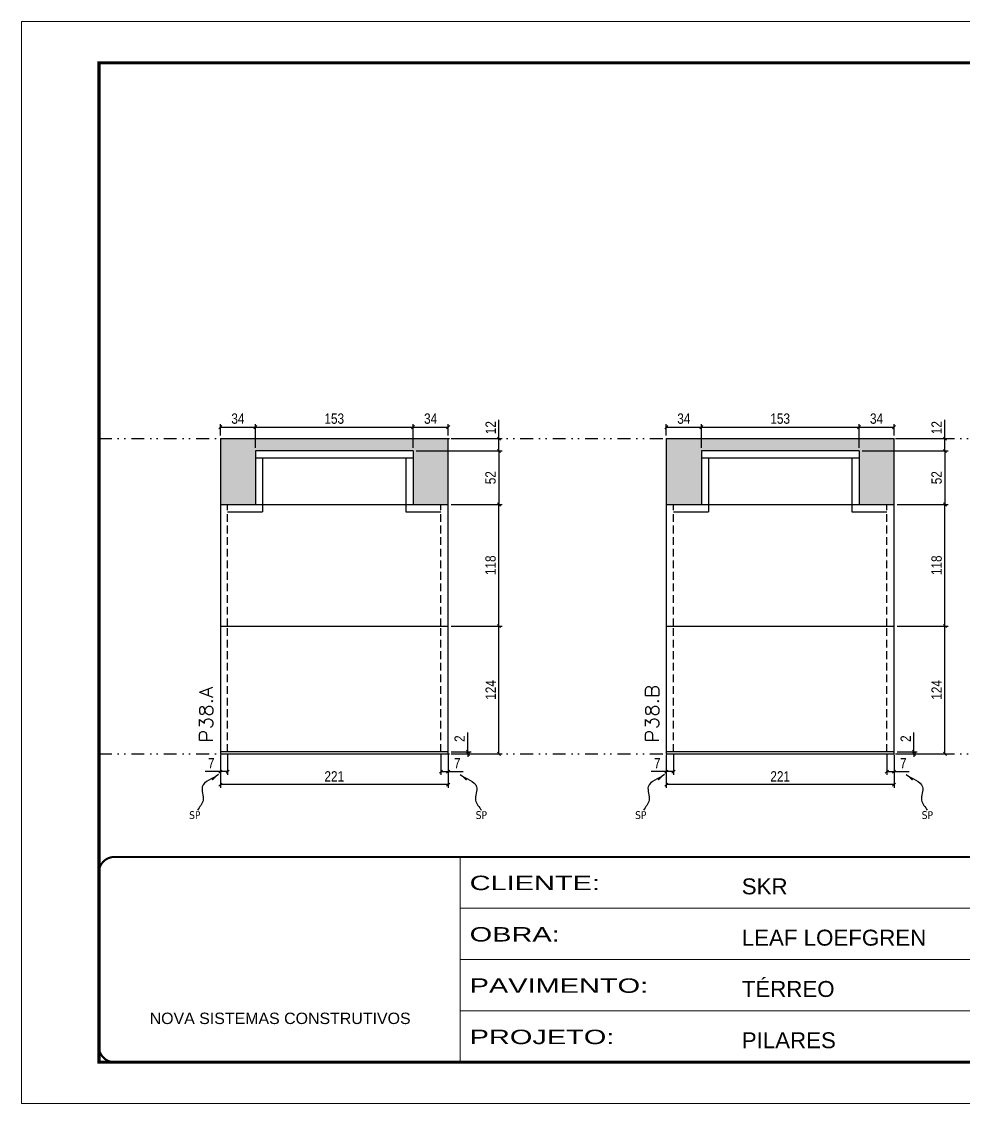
# Model space of a CAD drawing. Extents: x 14400 to 27878, y -21631 to 6985.
# Drawn here: x 19168 to 20082, y -6700 to -5650 of the extents above; entities that cross this region are included whole.
import ezdxf

# ---------------------------------------------------------------- set-up
doc = ezdxf.new("R2010")
doc.units = 0
for name, pattern in [('CONTINUO', [0]), ('DASHED', [0.75, 0.5, -0.25]), ('DIVIDE2', [0.625, 0.25, -0.125, 0, -0.125, 0, -0.125]), ('HIDDEN', [0.375, 0.25, -0.125])]:
    doc.linetypes.add(name, pattern=pattern)
for name, color, linetype in [('COTA', 241, 'Continuous'), ('Nível', 160, 'Continuous'), ('Painéis', 200, 'Continuous'), ('SARR_2.2x7', 40, 'Continuous'), ('Sarrafo de Pressão', 42, 'HIDDEN'), ('texto', 7, 'Continuous')]:
    doc.layers.add(name, color=color, linetype=linetype)
for name, color, linetype, lineweight in [('Folhas', 255, 'Continuous', 9), ('SARRAFO DE PRESSAO', 251, 'DASHED', 9), ('Texto Seção', 7, 'Continuous', 15)]:
    doc.layers.add(name, color=color, linetype=linetype, lineweight=lineweight)
doc.styles.add('ARIAL', font='arial.ttf')
doc.styles.add('COTA TECNICA', font='techl___.ttf', dxfattribs={"height": 10})
doc.styles.add('COTA TECNICA-50', font='techl___.ttf', dxfattribs={"height": 10})
doc.styles.add('REGUA-120', font='ROMANS.shx', dxfattribs={"height": 15})
doc.styles.get("Standard").update_dxf_attribs({"font": 'arial.ttf'})
doc.styles.add('Tecnologia', font='')
doc.styles.get('Tecnologia').set_extended_font_data('Forgotten Futurist')
doc.dimstyles.new('COTA PAINEL-50', dxfattribs={"dimtxt": 10, "dimasz": 3, "dimexe": 3, "dimexo": 3, "dimgap": 3, "dimtad": 1, "dimdec": 1, "dimzin": 12, "dimdsep": 46, "dimtxsty": 'COTA TECNICA-50', "dimblk1": 'OBLIQUE', "dimblk2": 'OBLIQUE', "dimsah": 1, "dimcen": 0.9, "dimclrd": 4, "dimclre": 4, "dimclrt": 240, "dimadec": 1, "dimazin": 3, "dimtfac": 1, "dimtdec": 1, "dimtmove": 0, "dimatfit": 3, "dimfxl": 1, "dimtolj": 1, "dimtzin": 12, "dimarcsym": 0})
doc.dimstyles.new('PAINEL', dxfattribs={"dimtxt": 10, "dimasz": 3, "dimexe": 3, "dimexo": 3, "dimgap": 3, "dimtad": 1, "dimdec": 1, "dimzin": 12, "dimdsep": 46, "dimtxsty": 'COTA TECNICA', "dimblk1": 'OBLIQUE', "dimblk2": 'OBLIQUE', "dimsah": 1, "dimcen": 0.9, "dimclrd": 4, "dimclre": 4, "dimclrt": 240, "dimadec": 1, "dimazin": 3, "dimtfac": 1, "dimtdec": 1, "dimtmove": 0, "dimatfit": 3, "dimfxl": 1, "dimtolj": 1, "dimtzin": 12, "dimarcsym": 0})
doc.dimstyles.get("Standard").update_dxf_attribs({"dimtxt": 0.18, "dimasz": 0.18, "dimexe": 0.18, "dimexo": 0.0625, "dimgap": 0.09, "dimtad": 0, "dimtih": 1, "dimtoh": 1, "dimdec": 4, "dimzin": 0, "dimdsep": 46, "dimtxsty": 'Standard', "dimcen": 0.09, "dimadec": 0, "dimazin": 0, "dimtfac": 1, "dimtdec": 4, "dimtofl": 0, "dimtmove": 0, "dimatfit": 3, "dimfxl": 1, "dimtolj": 1, "dimtzin": 0, "dimarcsym": 0})

# ---------------------------------------------------------------- blocks, each defined once
blk = doc.blocks.new('9999999999')
at = {"color": 30, "linetype": 'CONTINUO'}
for p, q in [((98564.6, 34230.2), (98564.6, 34429.4)), ((98564.6, 34379.6), (99584, 34379.6)), ((98564.6, 34329.8), (99488, 34329.8)), ((98564.6, 34280), (99488, 34280))]:
    blk.add_line(p, q, dxfattribs=at)
at = {"color": 30, "linetype": 'CONTINUO', "const_width": 2}
blk.add_lwpolyline([(99584, 34230.2), (99584, 34414.4, 0.414214), (99569, 34429.4), (98229, 34429.4, 0.414214), (98214, 34414.4), (98214, 34245.2, 0.414214), (98229, 34230.2), (99584, 34230.2)], format="xyb", dxfattribs=at)
at = {"layer": 'Folhas'}
blk.add_lwpolyline([(98139, 34190.2), (99624, 34190.2), (99624, 35240.2), (98139, 35240.2)], close=True, dxfattribs=at)
at = {"layer": 'Folhas', "color": 30, "const_width": 3}
blk.add_lwpolyline([(98214, 34230.2), (99584, 34230.2), (99584, 35200.2), (98214, 35200.2)], close=True, dxfattribs=at)
at = {"color": 7, "linetype": 'Continuous', "ltscale": 5, "style": 'ARIAL'}
for s, height, p in [('SKR', 15.48, (98837.7, 34393.1)), ('LEAF LOEFGREN', 15.483, (98837.7, 34343.3)), ('TÉRREO', 15.48, (98837.7, 34293.5)), ('NOVA SISTEMAS CONSTRUTIVOS', 11.059, (98263.2, 34267.2)), ('PILARES', 15.48, (98837.7, 34243.7))]:
    blk.add_text(s, height=height, dxfattribs=at).set_placement(p)
at = {"layer": 'Folhas', "color": 7, "style": 'Tecnologia', "width": 1.5}
for s, p in [('CLIENTE:', (98573.7, 34397.2)), ('OBRA:', (98573.7, 34347.3)), ('PAVIMENTO:', (98573.7, 34297.5)), ('PROJETO:', (98573.7, 34247.7))]:
    blk.add_text(s, height=14, dxfattribs=at).set_placement(p)
blk = doc.blocks.new('_Oblique')
at = {"color": 0, "linetype": 'ByBlock', "lineweight": -2}
blk.add_line((-0.5, -0.5), (0.5, 0.5), dxfattribs=at)
blk = doc.blocks.new('*D2313')
at = {"layer": 'COTA', "color": 4, "lineweight": -2, "transparency": 16777216}
for p, q in [((19794, -6361.3), (19794, -6393.2)), ((20015, -6361.3), (20015, -6393.2)), ((20015, -6390.2), (19794, -6390.2))]:
    blk.add_line(p, q, dxfattribs=at)
at = {"layer": 'Defpoints', "color": 0, "transparency": 16777216}
for p in [(19794, -6358.3), (20015, -6358.3), (19794, -6390.2)]:
    blk.add_point(p, dxfattribs=at)
at = {"layer": 'COTA', "color": 4, "lineweight": -2, "transparency": 16777216, "xscale": 3, "yscale": 3, "zscale": 3, "rotation": 180}
blk.add_blockref('_Oblique', (19794, -6390.2), dxfattribs=at)
at = {"layer": 'COTA', "color": 4, "lineweight": -2, "transparency": 16777216, "xscale": 3, "yscale": 3, "zscale": 3}
blk.add_blockref('_Oblique', (20015, -6390.2), dxfattribs=at)
at = {"layer": 'COTA', "color": 240, "transparency": 16777216, "insert": (19904.5, -6382.2), "char_height": 10, "attachment_point": 5, "style": 'COTA TECNICA'}
blk.add_mtext('\\A1;221', dxfattribs=at)
blk = doc.blocks.new('*D2314')
at = {"layer": 'COTA', "color": 4, "lineweight": -2, "transparency": 16777216}
for p, q in [((20008, -6361.3), (20008, -6380.6)), ((20015, -6363.3), (20015, -6380.6)), ((20008, -6377.6), (20015, -6377.6)), ((20015, -6377.6), (20029.8, -6377.6))]:
    blk.add_line(p, q, dxfattribs=at)
at = {"layer": 'Defpoints', "color": 0, "transparency": 16777216}
for p in [(20008, -6358.3), (20015, -6360.3), (20015, -6377.6)]:
    blk.add_point(p, dxfattribs=at)
at = {"layer": 'COTA', "color": 4, "lineweight": -2, "transparency": 16777216, "xscale": 3, "yscale": 3, "zscale": 3, "rotation": 180}
blk.add_blockref('_Oblique', (20008, -6377.6), dxfattribs=at)
at = {"layer": 'COTA', "color": 4, "lineweight": -2, "transparency": 16777216, "xscale": 3, "yscale": 3, "zscale": 3}
blk.add_blockref('_Oblique', (20015, -6377.6), dxfattribs=at)
at = {"layer": 'COTA', "color": 240, "transparency": 16777216, "insert": (20023.9, -6369.5), "char_height": 10, "attachment_point": 5, "style": 'COTA TECNICA-50'}
blk.add_mtext('\\A1;7', dxfattribs=at)
blk = doc.blocks.new('*D2315')
at = {"layer": 'COTA', "color": 4, "lineweight": -2, "transparency": 16777216}
for p, q in [((19801, -6361.3), (19801, -6380.6)), ((19794, -6363.3), (19794, -6380.6)), ((19794, -6377.6), (19779.3, -6377.6)), ((19801, -6377.6), (19794, -6377.6))]:
    blk.add_line(p, q, dxfattribs=at)
at = {"layer": 'Defpoints', "color": 0, "transparency": 16777216}
for p in [(19794, -6360.3), (19801, -6358.3), (19794, -6377.6)]:
    blk.add_point(p, dxfattribs=at)
at = {"layer": 'COTA', "color": 4, "lineweight": -2, "transparency": 16777216, "xscale": 3, "yscale": 3, "zscale": 3, "rotation": 180}
blk.add_blockref('_Oblique', (19794, -6377.6), dxfattribs=at)
at = {"layer": 'COTA', "color": 4, "lineweight": -2, "transparency": 16777216, "xscale": 3, "yscale": 3, "zscale": 3}
blk.add_blockref('_Oblique', (19801, -6377.6), dxfattribs=at)
at = {"layer": 'COTA', "color": 240, "transparency": 16777216, "insert": (19785.2, -6369.5), "char_height": 10, "attachment_point": 5, "style": 'COTA TECNICA-50'}
blk.add_mtext('\\A1;7', dxfattribs=at)
blk = doc.blocks.new('*D2316')
at = {"layer": 'COTA', "color": 4, "lineweight": -2, "transparency": 16777216}
for p, q in [((20034.3, -6358.3), (20034.3, -6339.5)), ((20018, -6358.3), (20037.3, -6358.3)), ((20018, -6360.3), (20037.3, -6360.3)), ((20034.3, -6360.3), (20034.3, -6358.3)), ((20034.3, -6360.3), (20034.3, -6363.3))]:
    blk.add_line(p, q, dxfattribs=at)
at = {"layer": 'Defpoints', "color": 0, "transparency": 16777216}
for p in [(20015, -6358.3), (20015, -6360.3), (20034.3, -6360.3)]:
    blk.add_point(p, dxfattribs=at)
at = {"layer": 'COTA', "color": 4, "lineweight": -2, "transparency": 16777216, "xscale": 3, "yscale": 3, "zscale": 3}
for p, rotation in [((20034.3, -6358.3), 270), ((20034.3, -6360.3), 90)]:
    blk.add_blockref('_Oblique', p, dxfattribs=dict(at, rotation=rotation))
at = {"layer": 'COTA', "color": 240, "transparency": 16777216, "insert": (20026.3, -6345.6), "char_height": 10, "attachment_point": 5, "rotation": 90, "style": 'COTA TECNICA-50'}
blk.add_mtext('\\A1;2', dxfattribs=at)
blk = doc.blocks.new('*D2325')
at = {"layer": 'COTA', "color": 4, "linetype": 'ByBlock', "lineweight": -2, "transparency": 16777216}
for p, q in [((20018, -6236.3), (20067.4, -6236.3)), ((20064.4, -6360.3), (20064.4, -6236.3)), ((20018, -6360.3), (20067.4, -6360.3))]:
    blk.add_line(p, q, dxfattribs=at)
at = {"layer": 'Defpoints', "color": 0, "linetype": 'ByBlock', "transparency": 16777216}
for p in [(20015, -6236.3), (20064.4, -6236.3), (20015, -6360.3)]:
    blk.add_point(p, dxfattribs=at)
at = {"layer": 'COTA', "color": 4, "linetype": 'ByBlock', "lineweight": -2, "transparency": 16777216, "xscale": 3, "yscale": 3, "zscale": 3}
for p, rotation in [((20064.4, -6236.3), 90), ((20064.4, -6360.3), 270)]:
    blk.add_blockref('_Oblique', p, dxfattribs=dict(at, rotation=rotation))
at = {"layer": 'COTA', "color": 240, "linetype": 'ByBlock', "transparency": 16777216, "insert": (20056.3, -6298.3), "char_height": 10, "attachment_point": 5, "rotation": 90, "style": 'COTA TECNICA'}
blk.add_mtext('\\A1;124', dxfattribs=at)
blk = doc.blocks.new('*D2326')
at = {"layer": 'COTA', "color": 4, "linetype": 'ByBlock', "lineweight": -2, "transparency": 16777216}
for p, q in [((20018, -6236.3), (20067.4, -6236.3)), ((20064.4, -6360.3), (20064.4, -6236.3)), ((20018, -6360.3), (20067.4, -6360.3))]:
    blk.add_line(p, q, dxfattribs=at)
at = {"layer": 'Defpoints', "color": 0, "linetype": 'ByBlock', "transparency": 16777216}
for p in [(20015, -6236.3), (20064.4, -6236.3), (20015, -6360.3)]:
    blk.add_point(p, dxfattribs=at)
at = {"layer": 'COTA', "color": 4, "linetype": 'ByBlock', "lineweight": -2, "transparency": 16777216, "xscale": 3, "yscale": 3, "zscale": 3}
for p, rotation in [((20064.4, -6236.3), 90), ((20064.4, -6360.3), 270)]:
    blk.add_blockref('_Oblique', p, dxfattribs=dict(at, rotation=rotation))
at = {"layer": 'COTA', "color": 240, "linetype": 'ByBlock', "transparency": 16777216, "insert": (20056.3, -6298.3), "char_height": 10, "attachment_point": 5, "rotation": 90, "style": 'COTA TECNICA'}
blk.add_mtext('\\A1;124', dxfattribs=at)
blk = doc.blocks.new('*D2317')
at = {"layer": 'COTA', "color": 4, "lineweight": -2, "transparency": 16777216}
for p, q in [((19984, -6066.3), (20067.4, -6066.3)), ((20064.4, -6066.3), (20064.4, -6118.3)), ((20018, -6118.3), (20067.4, -6118.3))]:
    blk.add_line(p, q, dxfattribs=at)
at = {"layer": 'Defpoints', "color": 0, "transparency": 16777216}
for p in [(19981, -6066.3), (20015, -6118.3), (20064.4, -6118.3)]:
    blk.add_point(p, dxfattribs=at)
at = {"layer": 'COTA', "color": 4, "lineweight": -2, "transparency": 16777216, "xscale": 3, "yscale": 3, "zscale": 3}
for p, rotation in [((20064.4, -6066.3), 90), ((20064.4, -6118.3), 270)]:
    blk.add_blockref('_Oblique', p, dxfattribs=dict(at, rotation=rotation))
at = {"layer": 'COTA', "color": 240, "transparency": 16777216, "insert": (20056.3, -6092.3), "char_height": 10, "attachment_point": 5, "rotation": 90, "style": 'COTA TECNICA'}
blk.add_mtext('\\A1;52', dxfattribs=at)
blk = doc.blocks.new('*D2327')
at = {"layer": 'COTA', "color": 4, "lineweight": -2, "transparency": 16777216}
for p, q in [((20018, -6118.3), (20067.4, -6118.3)), ((20064.4, -6236.3), (20064.4, -6118.3)), ((20018, -6236.3), (20067.4, -6236.3))]:
    blk.add_line(p, q, dxfattribs=at)
at = {"layer": 'Defpoints', "color": 0, "transparency": 16777216}
for p in [(20015, -6118.3), (20064.4, -6118.3), (20015, -6236.3)]:
    blk.add_point(p, dxfattribs=at)
at = {"layer": 'COTA', "color": 4, "lineweight": -2, "transparency": 16777216, "xscale": 3, "yscale": 3, "zscale": 3}
for p, rotation in [((20064.4, -6118.3), 90), ((20064.4, -6236.3), 270)]:
    blk.add_blockref('_Oblique', p, dxfattribs=dict(at, rotation=rotation))
at = {"layer": 'COTA', "color": 240, "transparency": 16777216, "insert": (20056.3, -6177.3), "char_height": 10, "attachment_point": 5, "rotation": 90, "style": 'COTA TECNICA'}
blk.add_mtext('\\A1;118', dxfattribs=at)
blk = doc.blocks.new('*D2328')
at = {"layer": 'COTA', "color": 4, "lineweight": -2, "transparency": 16777216}
for p, q in [((20064.4, -6054.3), (20064.4, -6036)), ((20018, -6054.3), (20067.4, -6054.3)), ((20064.4, -6066.3), (20064.4, -6054.3)), ((19984, -6066.3), (20067.4, -6066.3))]:
    blk.add_line(p, q, dxfattribs=at)
at = {"layer": 'Defpoints', "color": 0, "transparency": 16777216}
for p in [(20015, -6054.3), (20064.4, -6054.3), (19981, -6066.3)]:
    blk.add_point(p, dxfattribs=at)
at = {"layer": 'COTA', "color": 4, "lineweight": -2, "transparency": 16777216, "xscale": 3, "yscale": 3, "zscale": 3}
for p, rotation in [((20064.4, -6054.3), 90), ((20064.4, -6066.3), 270)]:
    blk.add_blockref('_Oblique', p, dxfattribs=dict(at, rotation=rotation))
at = {"layer": 'COTA', "color": 240, "transparency": 16777216, "insert": (20056.3, -6043.7), "char_height": 10, "attachment_point": 5, "rotation": 90, "style": 'COTA TECNICA'}
blk.add_mtext('\\A1;12', dxfattribs=at)
blk = doc.blocks.new('*D2329')
at = {"layer": 'COTA', "color": 4, "lineweight": -2, "transparency": 16777216}
for p, q in [((19794, -6051.3), (19794, -6040.2)), ((19794, -6043.2), (19828, -6043.2)), ((19828, -6063.3), (19828, -6040.2))]:
    blk.add_line(p, q, dxfattribs=at)
at = {"layer": 'Defpoints', "color": 0, "transparency": 16777216}
for p in [(19828, -6043.2), (19794, -6054.3), (19828, -6066.3)]:
    blk.add_point(p, dxfattribs=at)
at = {"layer": 'COTA', "color": 4, "lineweight": -2, "transparency": 16777216, "xscale": 3, "yscale": 3, "zscale": 3, "rotation": 180}
blk.add_blockref('_Oblique', (19794, -6043.2), dxfattribs=at)
at = {"layer": 'COTA', "color": 4, "lineweight": -2, "transparency": 16777216, "xscale": 3, "yscale": 3, "zscale": 3}
blk.add_blockref('_Oblique', (19828, -6043.2), dxfattribs=at)
at = {"layer": 'COTA', "color": 240, "transparency": 16777216, "insert": (19811, -6035), "char_height": 10, "attachment_point": 5, "style": 'COTA TECNICA'}
blk.add_mtext('\\A1;34', dxfattribs=at)
blk = doc.blocks.new('*D2330')
at = {"layer": 'COTA', "color": 4, "lineweight": -2, "transparency": 16777216}
for p, q in [((19828, -6063.3), (19828, -6040.2)), ((19828, -6043.2), (19981, -6043.2)), ((19981, -6063.3), (19981, -6040.2))]:
    blk.add_line(p, q, dxfattribs=at)
at = {"layer": 'Defpoints', "color": 0, "transparency": 16777216}
for p in [(19981, -6043.2), (19828, -6066.3), (19981, -6066.3)]:
    blk.add_point(p, dxfattribs=at)
at = {"layer": 'COTA', "color": 4, "lineweight": -2, "transparency": 16777216, "xscale": 3, "yscale": 3, "zscale": 3, "rotation": 180}
blk.add_blockref('_Oblique', (19828, -6043.2), dxfattribs=at)
at = {"layer": 'COTA', "color": 4, "lineweight": -2, "transparency": 16777216, "xscale": 3, "yscale": 3, "zscale": 3}
blk.add_blockref('_Oblique', (19981, -6043.2), dxfattribs=at)
at = {"layer": 'COTA', "color": 240, "transparency": 16777216, "insert": (19904.5, -6035), "char_height": 10, "attachment_point": 5, "style": 'COTA TECNICA'}
blk.add_mtext('\\A1;153', dxfattribs=at)
blk = doc.blocks.new('*D2331')
at = {"layer": 'COTA', "color": 4, "lineweight": -2, "transparency": 16777216}
for p, q in [((19981, -6063.3), (19981, -6040.2)), ((19981, -6043.2), (20015, -6043.2)), ((20015, -6051.3), (20015, -6040.2))]:
    blk.add_line(p, q, dxfattribs=at)
at = {"layer": 'Defpoints', "color": 0, "transparency": 16777216}
for p in [(20015, -6043.2), (20015, -6054.3), (19981, -6066.3)]:
    blk.add_point(p, dxfattribs=at)
at = {"layer": 'COTA', "color": 4, "lineweight": -2, "transparency": 16777216, "xscale": 3, "yscale": 3, "zscale": 3, "rotation": 180}
blk.add_blockref('_Oblique', (19981, -6043.2), dxfattribs=at)
at = {"layer": 'COTA', "color": 4, "lineweight": -2, "transparency": 16777216, "xscale": 3, "yscale": 3, "zscale": 3}
blk.add_blockref('_Oblique', (20015, -6043.2), dxfattribs=at)
at = {"layer": 'COTA', "color": 240, "transparency": 16777216, "insert": (19998, -6035), "char_height": 10, "attachment_point": 5, "style": 'COTA TECNICA'}
blk.add_mtext('\\A1;34', dxfattribs=at)
blk = doc.blocks.new('*D2318')
at = {"layer": 'COTA', "color": 4, "lineweight": -2, "transparency": 16777216}
for p, q in [((19361.3, -6361.3), (19361.3, -6393.2)), ((19582.3, -6361.3), (19582.3, -6393.2)), ((19582.3, -6390.2), (19361.3, -6390.2))]:
    blk.add_line(p, q, dxfattribs=at)
at = {"layer": 'Defpoints', "color": 0, "transparency": 16777216}
for p in [(19361.3, -6358.3), (19582.3, -6358.3), (19361.3, -6390.2)]:
    blk.add_point(p, dxfattribs=at)
at = {"layer": 'COTA', "color": 4, "lineweight": -2, "transparency": 16777216, "xscale": 3, "yscale": 3, "zscale": 3, "rotation": 180}
blk.add_blockref('_Oblique', (19361.3, -6390.2), dxfattribs=at)
at = {"layer": 'COTA', "color": 4, "lineweight": -2, "transparency": 16777216, "xscale": 3, "yscale": 3, "zscale": 3}
blk.add_blockref('_Oblique', (19582.3, -6390.2), dxfattribs=at)
at = {"layer": 'COTA', "color": 240, "transparency": 16777216, "insert": (19471.8, -6382.2), "char_height": 10, "attachment_point": 5, "style": 'COTA TECNICA'}
blk.add_mtext('\\A1;221', dxfattribs=at)
blk = doc.blocks.new('*D2319')
at = {"layer": 'COTA', "color": 4, "lineweight": -2, "transparency": 16777216}
for p, q in [((19575.3, -6361.3), (19575.3, -6380.6)), ((19582.3, -6363.3), (19582.3, -6380.6)), ((19575.3, -6377.6), (19582.3, -6377.6)), ((19582.3, -6377.6), (19597, -6377.6))]:
    blk.add_line(p, q, dxfattribs=at)
at = {"layer": 'Defpoints', "color": 0, "transparency": 16777216}
for p in [(19575.3, -6358.3), (19582.3, -6360.3), (19582.3, -6377.6)]:
    blk.add_point(p, dxfattribs=at)
at = {"layer": 'COTA', "color": 4, "lineweight": -2, "transparency": 16777216, "xscale": 3, "yscale": 3, "zscale": 3, "rotation": 180}
blk.add_blockref('_Oblique', (19575.3, -6377.6), dxfattribs=at)
at = {"layer": 'COTA', "color": 4, "lineweight": -2, "transparency": 16777216, "xscale": 3, "yscale": 3, "zscale": 3}
blk.add_blockref('_Oblique', (19582.3, -6377.6), dxfattribs=at)
at = {"layer": 'COTA', "color": 240, "transparency": 16777216, "insert": (19591.1, -6369.5), "char_height": 10, "attachment_point": 5, "style": 'COTA TECNICA-50'}
blk.add_mtext('\\A1;7', dxfattribs=at)
blk = doc.blocks.new('*D2320')
at = {"layer": 'COTA', "color": 4, "lineweight": -2, "transparency": 16777216}
for p, q in [((19368.3, -6361.3), (19368.3, -6380.6)), ((19361.3, -6363.3), (19361.3, -6380.6)), ((19361.3, -6377.6), (19346.5, -6377.6)), ((19368.3, -6377.6), (19361.3, -6377.6))]:
    blk.add_line(p, q, dxfattribs=at)
at = {"layer": 'Defpoints', "color": 0, "transparency": 16777216}
for p in [(19361.3, -6360.3), (19368.3, -6358.3), (19361.3, -6377.6)]:
    blk.add_point(p, dxfattribs=at)
at = {"layer": 'COTA', "color": 4, "lineweight": -2, "transparency": 16777216, "xscale": 3, "yscale": 3, "zscale": 3, "rotation": 180}
blk.add_blockref('_Oblique', (19361.3, -6377.6), dxfattribs=at)
at = {"layer": 'COTA', "color": 4, "lineweight": -2, "transparency": 16777216, "xscale": 3, "yscale": 3, "zscale": 3}
blk.add_blockref('_Oblique', (19368.3, -6377.6), dxfattribs=at)
at = {"layer": 'COTA', "color": 240, "transparency": 16777216, "insert": (19352.4, -6369.5), "char_height": 10, "attachment_point": 5, "style": 'COTA TECNICA-50'}
blk.add_mtext('\\A1;7', dxfattribs=at)
blk = doc.blocks.new('*D2321')
at = {"layer": 'COTA', "color": 4, "lineweight": -2, "transparency": 16777216}
for p, q in [((19601.5, -6358.3), (19601.5, -6339.5)), ((19585.3, -6358.3), (19604.5, -6358.3)), ((19585.3, -6360.3), (19604.5, -6360.3)), ((19601.5, -6360.3), (19601.5, -6358.3)), ((19601.5, -6360.3), (19601.5, -6363.3))]:
    blk.add_line(p, q, dxfattribs=at)
at = {"layer": 'Defpoints', "color": 0, "transparency": 16777216}
for p in [(19582.3, -6358.3), (19582.3, -6360.3), (19601.5, -6360.3)]:
    blk.add_point(p, dxfattribs=at)
at = {"layer": 'COTA', "color": 4, "lineweight": -2, "transparency": 16777216, "xscale": 3, "yscale": 3, "zscale": 3}
for p, rotation in [((19601.5, -6358.3), 270), ((19601.5, -6360.3), 90)]:
    blk.add_blockref('_Oblique', p, dxfattribs=dict(at, rotation=rotation))
at = {"layer": 'COTA', "color": 240, "transparency": 16777216, "insert": (19593.5, -6345.6), "char_height": 10, "attachment_point": 5, "rotation": 90, "style": 'COTA TECNICA-50'}
blk.add_mtext('\\A1;2', dxfattribs=at)
blk = doc.blocks.new('*D2332')
at = {"layer": 'COTA', "color": 4, "linetype": 'ByBlock', "lineweight": -2, "transparency": 16777216}
for p, q in [((19585.3, -6236.3), (19634.6, -6236.3)), ((19631.6, -6360.3), (19631.6, -6236.3)), ((19585.3, -6360.3), (19634.6, -6360.3))]:
    blk.add_line(p, q, dxfattribs=at)
at = {"layer": 'Defpoints', "color": 0, "linetype": 'ByBlock', "transparency": 16777216}
for p in [(19582.3, -6236.3), (19631.6, -6236.3), (19582.3, -6360.3)]:
    blk.add_point(p, dxfattribs=at)
at = {"layer": 'COTA', "color": 4, "linetype": 'ByBlock', "lineweight": -2, "transparency": 16777216, "xscale": 3, "yscale": 3, "zscale": 3}
for p, rotation in [((19631.6, -6236.3), 90), ((19631.6, -6360.3), 270)]:
    blk.add_blockref('_Oblique', p, dxfattribs=dict(at, rotation=rotation))
at = {"layer": 'COTA', "color": 240, "linetype": 'ByBlock', "transparency": 16777216, "insert": (19623.6, -6298.3), "char_height": 10, "attachment_point": 5, "rotation": 90, "style": 'COTA TECNICA'}
blk.add_mtext('\\A1;124', dxfattribs=at)
blk = doc.blocks.new('*D2333')
at = {"layer": 'COTA', "color": 4, "linetype": 'ByBlock', "lineweight": -2, "transparency": 16777216}
for p, q in [((19585.3, -6236.3), (19634.6, -6236.3)), ((19631.6, -6360.3), (19631.6, -6236.3)), ((19585.3, -6360.3), (19634.6, -6360.3))]:
    blk.add_line(p, q, dxfattribs=at)
at = {"layer": 'Defpoints', "color": 0, "linetype": 'ByBlock', "transparency": 16777216}
for p in [(19582.3, -6236.3), (19631.6, -6236.3), (19582.3, -6360.3)]:
    blk.add_point(p, dxfattribs=at)
at = {"layer": 'COTA', "color": 4, "linetype": 'ByBlock', "lineweight": -2, "transparency": 16777216, "xscale": 3, "yscale": 3, "zscale": 3}
for p, rotation in [((19631.6, -6236.3), 90), ((19631.6, -6360.3), 270)]:
    blk.add_blockref('_Oblique', p, dxfattribs=dict(at, rotation=rotation))
at = {"layer": 'COTA', "color": 240, "linetype": 'ByBlock', "transparency": 16777216, "insert": (19623.6, -6298.3), "char_height": 10, "attachment_point": 5, "rotation": 90, "style": 'COTA TECNICA'}
blk.add_mtext('\\A1;124', dxfattribs=at)
blk = doc.blocks.new('*D2322')
at = {"layer": 'COTA', "color": 4, "lineweight": -2, "transparency": 16777216}
for p, q in [((19551.3, -6066.3), (19634.6, -6066.3)), ((19631.6, -6066.3), (19631.6, -6118.3)), ((19585.3, -6118.3), (19634.6, -6118.3))]:
    blk.add_line(p, q, dxfattribs=at)
at = {"layer": 'Defpoints', "color": 0, "transparency": 16777216}
for p in [(19548.3, -6066.3), (19582.3, -6118.3), (19631.6, -6118.3)]:
    blk.add_point(p, dxfattribs=at)
at = {"layer": 'COTA', "color": 4, "lineweight": -2, "transparency": 16777216, "xscale": 3, "yscale": 3, "zscale": 3}
for p, rotation in [((19631.6, -6066.3), 90), ((19631.6, -6118.3), 270)]:
    blk.add_blockref('_Oblique', p, dxfattribs=dict(at, rotation=rotation))
at = {"layer": 'COTA', "color": 240, "transparency": 16777216, "insert": (19623.5, -6092.3), "char_height": 10, "attachment_point": 5, "rotation": 90, "style": 'COTA TECNICA'}
blk.add_mtext('\\A1;52', dxfattribs=at)
blk = doc.blocks.new('*D2334')
at = {"layer": 'COTA', "color": 4, "lineweight": -2, "transparency": 16777216}
for p, q in [((19585.3, -6118.3), (19634.6, -6118.3)), ((19631.6, -6236.3), (19631.6, -6118.3)), ((19585.3, -6236.3), (19634.6, -6236.3))]:
    blk.add_line(p, q, dxfattribs=at)
at = {"layer": 'Defpoints', "color": 0, "transparency": 16777216}
for p in [(19582.3, -6118.3), (19631.6, -6118.3), (19582.3, -6236.3)]:
    blk.add_point(p, dxfattribs=at)
at = {"layer": 'COTA', "color": 4, "lineweight": -2, "transparency": 16777216, "xscale": 3, "yscale": 3, "zscale": 3}
for p, rotation in [((19631.6, -6118.3), 90), ((19631.6, -6236.3), 270)]:
    blk.add_blockref('_Oblique', p, dxfattribs=dict(at, rotation=rotation))
at = {"layer": 'COTA', "color": 240, "transparency": 16777216, "insert": (19623.5, -6177.3), "char_height": 10, "attachment_point": 5, "rotation": 90, "style": 'COTA TECNICA'}
blk.add_mtext('\\A1;118', dxfattribs=at)
blk = doc.blocks.new('*D2335')
at = {"layer": 'COTA', "color": 4, "lineweight": -2, "transparency": 16777216}
for p, q in [((19631.6, -6054.3), (19631.6, -6036)), ((19585.3, -6054.3), (19634.6, -6054.3)), ((19631.6, -6066.3), (19631.6, -6054.3)), ((19551.3, -6066.3), (19634.6, -6066.3))]:
    blk.add_line(p, q, dxfattribs=at)
at = {"layer": 'Defpoints', "color": 0, "transparency": 16777216}
for p in [(19582.3, -6054.3), (19631.6, -6054.3), (19548.3, -6066.3)]:
    blk.add_point(p, dxfattribs=at)
at = {"layer": 'COTA', "color": 4, "lineweight": -2, "transparency": 16777216, "xscale": 3, "yscale": 3, "zscale": 3}
for p, rotation in [((19631.6, -6054.3), 90), ((19631.6, -6066.3), 270)]:
    blk.add_blockref('_Oblique', p, dxfattribs=dict(at, rotation=rotation))
at = {"layer": 'COTA', "color": 240, "transparency": 16777216, "insert": (19623.6, -6043.7), "char_height": 10, "attachment_point": 5, "rotation": 90, "style": 'COTA TECNICA'}
blk.add_mtext('\\A1;12', dxfattribs=at)
blk = doc.blocks.new('*D2336')
at = {"layer": 'COTA', "color": 4, "lineweight": -2, "transparency": 16777216}
for p, q in [((19361.3, -6051.3), (19361.3, -6040.2)), ((19361.3, -6043.2), (19395.3, -6043.2)), ((19395.3, -6063.3), (19395.3, -6040.2))]:
    blk.add_line(p, q, dxfattribs=at)
at = {"layer": 'Defpoints', "color": 0, "transparency": 16777216}
for p in [(19395.3, -6043.2), (19361.3, -6054.3), (19395.3, -6066.3)]:
    blk.add_point(p, dxfattribs=at)
at = {"layer": 'COTA', "color": 4, "lineweight": -2, "transparency": 16777216, "xscale": 3, "yscale": 3, "zscale": 3, "rotation": 180}
blk.add_blockref('_Oblique', (19361.3, -6043.2), dxfattribs=at)
at = {"layer": 'COTA', "color": 4, "lineweight": -2, "transparency": 16777216, "xscale": 3, "yscale": 3, "zscale": 3}
blk.add_blockref('_Oblique', (19395.3, -6043.2), dxfattribs=at)
at = {"layer": 'COTA', "color": 240, "transparency": 16777216, "insert": (19378.3, -6035), "char_height": 10, "attachment_point": 5, "style": 'COTA TECNICA'}
blk.add_mtext('\\A1;34', dxfattribs=at)
blk = doc.blocks.new('*D2337')
at = {"layer": 'COTA', "color": 4, "lineweight": -2, "transparency": 16777216}
for p, q in [((19395.3, -6063.3), (19395.3, -6040.2)), ((19395.3, -6043.2), (19548.3, -6043.2)), ((19548.3, -6063.3), (19548.3, -6040.2))]:
    blk.add_line(p, q, dxfattribs=at)
at = {"layer": 'Defpoints', "color": 0, "transparency": 16777216}
for p in [(19548.3, -6043.2), (19395.3, -6066.3), (19548.3, -6066.3)]:
    blk.add_point(p, dxfattribs=at)
at = {"layer": 'COTA', "color": 4, "lineweight": -2, "transparency": 16777216, "xscale": 3, "yscale": 3, "zscale": 3, "rotation": 180}
blk.add_blockref('_Oblique', (19395.3, -6043.2), dxfattribs=at)
at = {"layer": 'COTA', "color": 4, "lineweight": -2, "transparency": 16777216, "xscale": 3, "yscale": 3, "zscale": 3}
blk.add_blockref('_Oblique', (19548.3, -6043.2), dxfattribs=at)
at = {"layer": 'COTA', "color": 240, "transparency": 16777216, "insert": (19471.8, -6035), "char_height": 10, "attachment_point": 5, "style": 'COTA TECNICA'}
blk.add_mtext('\\A1;153', dxfattribs=at)
blk = doc.blocks.new('*D2338')
at = {"layer": 'COTA', "color": 4, "lineweight": -2, "transparency": 16777216}
for p, q in [((19548.3, -6063.3), (19548.3, -6040.2)), ((19548.3, -6043.2), (19582.3, -6043.2)), ((19582.3, -6051.3), (19582.3, -6040.2))]:
    blk.add_line(p, q, dxfattribs=at)
at = {"layer": 'Defpoints', "color": 0, "transparency": 16777216}
for p in [(19582.3, -6043.2), (19582.3, -6054.3), (19548.3, -6066.3)]:
    blk.add_point(p, dxfattribs=at)
at = {"layer": 'COTA', "color": 4, "lineweight": -2, "transparency": 16777216, "xscale": 3, "yscale": 3, "zscale": 3, "rotation": 180}
blk.add_blockref('_Oblique', (19548.3, -6043.2), dxfattribs=at)
at = {"layer": 'COTA', "color": 4, "lineweight": -2, "transparency": 16777216, "xscale": 3, "yscale": 3, "zscale": 3}
blk.add_blockref('_Oblique', (19582.3, -6043.2), dxfattribs=at)
at = {"layer": 'COTA', "color": 240, "transparency": 16777216, "insert": (19565.3, -6035), "char_height": 10, "attachment_point": 5, "style": 'COTA TECNICA'}
blk.add_mtext('\\A1;34', dxfattribs=at)

msp = doc.modelspace()

# ---------------------------------------------------------------- hatches: boundary and pattern name
at = {"layer": 'COTA'}
h = msp.add_hatch(dxfattribs=at)
h.set_pattern_fill('AR-CONC', color=256, scale=0.03)
h.set_pattern_definition([(50, (-432.746, -1148.575), (5.4655401, -0.4781726), [0.5715, -6.2865]), (355, (-432.746, -1148.575), (-1.0573026, 5.7317054), [0.4572, -5.0292175]), (100.451445, (-432.2904, -1148.615), (4.4082374, 5.2535326), [0.4857003, -5.3427073]), (46.1842, (-432.746, -1147.051), (8.1323712, -1.2612698), [0.85725, -9.42975]), (96.635558, (-432.068, -1147.156), (7.122124, 7.4227837), [0.7285507, -8.0140682]), (351.18415, (-432.746, -1147.051), (7.122124, 7.4227837), [0.685799, -7.543792]), (21, (-431.984, -1147.432), (4.5484317, -3.0679559), [0.5715, -6.2865]), (326, (-431.984, -1147.432), (1.8540609, 5.525639), [0.4572, -5.0292]), (71.451445, (-431.605, -1147.688), (6.4024926, 2.457683), [0.4857003, -5.3426981]), (37.5, (-432.7458, -1148.5751), (0.0926581, 2.53665117), [0, -4.96824, 0, -5.1054, 0, -5.04825]), (7.5, (-432.7458, -1148.575), (2.00458988, 3.00541724), [0, -2.91084, 0, -4.85394, 0, -1.92405]), (327.5, (-434.445, -1148.5751), (4.06771786, -0.17186232), [0, -1.905, 0, -5.9436, 0, -7.8867]), (317.5, (-435.207, -1148.575), (4.44387544, 0.76279473), [0, -2.4765, 0, -3.94716, 0, -5.6007])])
h.paths.add_polyline_path([(19395.27, -6066.32), (19548.27, -6066.32), (19548.27, -6118.32), (19582.27, -6118.32), (19582.27, -6054.32), (19361.27, -6054.32), (19361.27, -6118.32), (19395.27, -6118.32)])
h = msp.add_hatch(dxfattribs=at)
h.set_pattern_fill('AR-CONC', color=256, scale=0.03)
h.set_pattern_definition([(50, (0, -1148.575), (5.4655401, -0.4781726), [0.5715, -6.2865]), (355, (0, -1148.575), (-1.0573026, 5.7317054), [0.4572, -5.0292175]), (100.451445, (0.4555, -1148.615), (4.4082374, 5.2535326), [0.4857003, -5.3427073]), (46.1842, (0, -1147.051), (8.1323712, -1.2612698), [0.85725, -9.42975]), (96.635558, (0.678, -1147.156), (7.122124, 7.4227837), [0.7285507, -8.0140682]), (351.18415, (0, -1147.051), (7.122124, 7.4227837), [0.685799, -7.543792]), (21, (0.762, -1147.432), (4.5484317, -3.0679559), [0.5715, -6.2865]), (326, (0.762, -1147.432), (1.8540609, 5.525639), [0.4572, -5.0292]), (71.451445, (1.141, -1147.688), (6.4024926, 2.457683), [0.4857003, -5.3426981]), (37.5, (0, -1148.5751), (0.0926581, 2.53665117), [0, -4.96824, 0, -5.1054, 0, -5.04825]), (7.5, (0, -1148.575), (2.00458988, 3.00541724), [0, -2.91084, 0, -4.85394, 0, -1.92405]), (327.5, (-1.6993, -1148.5751), (4.06771786, -0.17186232), [0, -1.905, 0, -5.9436, 0, -7.8867]), (317.5, (-2.4613, -1148.575), (4.44387544, 0.76279473), [0, -2.4765, 0, -3.94716, 0, -5.6007])])
h.paths.add_polyline_path([(19828.02, -6066.32), (19981.02, -6066.32), (19981.02, -6118.32), (20015.02, -6118.32), (20015.02, -6054.32), (19794.02, -6054.32), (19794.02, -6118.32), (19828.02, -6118.32)])

# ---------------------------------------------------------------- linework, layer by layer
for p, q in [((19361.27, -6054.32), (19361.27, -6118.32)), ((19361.27, -6054.32), (19582.27, -6054.32)), ((19582.27, -6118.32), (19582.27, -6054.32)), ((19794.02, -6054.32), (19794.02, -6118.32)), ((19794.02, -6054.32), (20015.02, -6054.32)), ((20015.02, -6118.32), (20015.02, -6054.32)), ((19402.27, -6118.32), (19402.27, -6125.32)), ((19541.27, -6118.32), (19541.27, -6125.32)), ((19835.02, -6118.32), (19835.02, -6125.32)), ((19974.02, -6118.32), (19974.02, -6125.32))]:
    msp.add_line(p, q, dxfattribs=at)
at = {"layer": 'Nível', "color": 4, "linetype": 'DIVIDE2', "ltscale": 50}
for p, q in [((19243.47, -6054.32), (20613.47, -6054.32)), ((19243.47, -6360.32), (20613.47, -6360.32))]:
    msp.add_line(p, q, dxfattribs=at)
at = {"layer": 'Painéis'}
for p, q in [((19548.27, -6066.32), (19395.27, -6066.32)), ((19395.27, -6066.32), (19395.27, -6118.32)), ((19548.27, -6066.32), (19548.27, -6118.32)), ((19981.02, -6066.32), (19828.02, -6066.32)), ((19828.02, -6066.32), (19828.02, -6118.32)), ((19981.02, -6066.32), (19981.02, -6118.32)), ((19361.27, -6118.32), (19582.27, -6118.32)), ((19361.27, -6118.32), (19361.27, -6358.32)), ((19582.27, -6358.32), (19582.27, -6118.32)), ((19794.02, -6118.32), (20015.02, -6118.32)), ((19794.02, -6118.32), (19794.02, -6358.32)), ((20015.02, -6358.32), (20015.02, -6118.32)), ((19361.27, -6236.32), (19582.27, -6236.32)), ((19794.02, -6236.32), (20015.02, -6236.32))]:
    msp.add_line(p, q, dxfattribs=at)
for points in [[(19582.27, -6358.32), (19361.27, -6358.32), (19361.27, -6360.32), (19582.27, -6360.32)], [(20015.02, -6358.32), (19794.02, -6358.32), (19794.02, -6360.32), (20015.02, -6360.32)]]:
    msp.add_lwpolyline(points, close=True, dxfattribs=at)
at = {"layer": 'SARR_2.2x7'}
for p, q in [((19548.27, -6073.32), (19395.27, -6073.32)), ((19402.27, -6073.32), (19402.27, -6118.32)), ((19541.27, -6073.32), (19541.27, -6118.32)), ((19981.02, -6073.32), (19828.02, -6073.32)), ((19835.02, -6073.32), (19835.02, -6118.32)), ((19974.02, -6073.32), (19974.02, -6118.32)), ((19368.27, -6125.32), (19402.27, -6125.32)), ((19541.27, -6125.32), (19575.27, -6125.32)), ((19801.02, -6125.32), (19835.02, -6125.32)), ((19974.02, -6125.32), (20008.02, -6125.32))]:
    msp.add_line(p, q, dxfattribs=at)
at = {"layer": 'Sarrafo de Pressão', "ltscale": 30}
for p, q in [((19368.27, -6236.32), (19368.27, -6118.32)), ((19575.27, -6236.32), (19575.27, -6118.32)), ((19801.02, -6236.32), (19801.02, -6118.32)), ((20008.02, -6236.32), (20008.02, -6118.32)), ((19368.27, -6358.32), (19368.27, -6236.32)), ((19575.27, -6358.32), (19575.27, -6236.32)), ((19801.02, -6358.32), (19801.02, -6236.32)), ((20008.02, -6358.32), (20008.02, -6236.32))]:
    msp.add_line(p, q, dxfattribs=at)

# ---------------------------------------------------------------- block references
at = {"layer": 'SARRAFO DE PRESSAO', "color": 6, "linetype": 'ByBlock'}
msp.add_blockref('9999999999', (-78970.51, -40889.8), dxfattribs=at)

# ---------------------------------------------------------------- texts
at = {"layer": 'texto', "color": 0, "char_height": 7.5, "attachment_point": 5}
for insert in [(19336.5, -6419.81), (19614.52, -6419.81), (19769.24, -6419.81), (20047.27, -6419.81)]:
    msp.add_mtext('{\\fTahoma|b0|i0|c0|p34;\\C4;SP}', dxfattribs=dict(at, insert=insert))
at = {"layer": 'Texto Seção', "style": 'REGUA-120', "width": 1.1}
for s, p in [('P38.A', (19354.03, -6349.55)), ('P38.B', (19786.77, -6349.55))]:
    msp.add_text(s, height=13, rotation=90, dxfattribs=at).set_placement(p)

# ---------------------------------------------------------------- dimensions: what is measured, and where the dimension line sits
at = {"layer": 'COTA'}
for base, p1, p2, dimstyle, picture, middle in [((19395.27, -6043.24), (19361.27, -6054.32), (19395.27, -6066.32), 'PAINEL', '*D2336', (19378.27, -6035.02)), ((19828.02, -6043.24), (19794.02, -6054.32), (19828.02, -6066.32), 'PAINEL', '*D2329', (19811.02, -6035.02)), ((19582.27, -6377.56), (19575.27, -6358.32), (19582.27, -6360.32), 'COTA PAINEL-50', '*D2319', (19591.14, -6369.48)), ((20015.02, -6377.56), (20008.02, -6358.32), (20015.02, -6360.32), 'COTA PAINEL-50', '*D2314', (20023.89, -6369.48))]:
    dim = msp.add_linear_dim(base=base, p1=p1, p2=p2, dimstyle=dimstyle, dxfattribs=at)
    dim.commit()
    dim.dimension.update_dxf_attribs({"geometry": picture, "text_midpoint": middle})
for base, p1, p2, picture, middle in [((19548.27, -6043.24), (19395.27, -6066.32), (19548.27, -6066.32), '*D2337', (19471.77, -6035.02)), ((19582.27, -6043.24), (19548.27, -6066.32), (19582.27, -6054.32), '*D2338', (19565.27, -6035.02)), ((19981.02, -6043.24), (19828.02, -6066.32), (19981.02, -6066.32), '*D2330', (19904.52, -6035.02)), ((20015.02, -6043.24), (19981.02, -6066.32), (20015.02, -6054.32), '*D2331', (19998.02, -6035.02))]:
    dim = msp.add_linear_dim(base=base, p1=p1, p2=p2, dimstyle='PAINEL', override={"dimtmove": 1}, dxfattribs=at)
    dim.commit()
    dim.dimension.update_dxf_attribs({"geometry": picture, "text_midpoint": middle})
for base, p1, p2, angle, dimstyle, picture, middle in [((19631.64, -6054.32), (19548.27, -6066.32), (19582.27, -6054.32), 90, 'PAINEL', '*D2335', (19623.58, -6043.66)), ((20064.39, -6054.32), (19981.02, -6066.32), (20015.02, -6054.32), 90, 'PAINEL', '*D2328', (20056.33, -6043.66)), ((19631.64, -6118.32), (19548.27, -6066.32), (19582.27, -6118.32), 90, 'PAINEL', '*D2322', (19623.53, -6092.32)), ((20064.39, -6118.32), (19981.02, -6066.32), (20015.02, -6118.32), 90, 'PAINEL', '*D2317', (20056.28, -6092.32)), ((19631.64, -6118.32), (19582.27, -6236.32), (19582.27, -6118.32), 90, 'PAINEL', '*D2334', (19623.55, -6177.32)), ((20064.39, -6118.32), (20015.02, -6236.32), (20015.02, -6118.32), 90, 'PAINEL', '*D2327', (20056.29, -6177.32)), ((19361.27, -6377.56), (19368.27, -6358.32), (19361.27, -6360.32), 180, 'COTA PAINEL-50', '*D2320', (19352.41, -6369.48)), ((19794.02, -6377.56), (19801.02, -6358.32), (19794.02, -6360.32), 180, 'COTA PAINEL-50', '*D2315', (19785.16, -6369.48))]:
    dim = msp.add_linear_dim(base=base, p1=p1, p2=p2, angle=angle, dimstyle=dimstyle, dxfattribs=at)
    dim.commit()
    dim.dimension.update_dxf_attribs({"geometry": picture, "text_midpoint": middle})
at = {"layer": 'COTA', "linetype": 'ByBlock'}
for p1, p2, picture, middle in [((19582.27, -6360.32), (19582.27, -6236.32), '*D2332', (19623.57, -6298.32)), ((19582.27, -6360.32), (19582.27, -6236.32), '*D2333', (19623.57, -6298.32)), ((20015.02, -6360.32), (20015.02, -6236.32), '*D2325', (20056.32, -6298.32)), ((20015.02, -6360.32), (20015.02, -6236.32), '*D2326', (20056.32, -6298.32))]:
    dim = msp.add_aligned_dim(p1=p1, p2=p2, distance=-49.37, dimstyle='PAINEL', dxfattribs=at)
    dim.commit()
    dim.dimension.update_dxf_attribs({"geometry": picture, "text_midpoint": middle})
at = {"layer": 'COTA'}
for base, p1, p2, picture, middle in [((19601.53, -6360.32), (19582.27, -6358.32), (19582.27, -6360.32), '*D2321', (19601.53, -6345.57)), ((20034.28, -6360.32), (20015.02, -6358.32), (20015.02, -6360.32), '*D2316', (20034.28, -6345.57))]:
    dim = msp.add_linear_dim(base=base, p1=p1, p2=p2, angle=90, dimstyle='COTA PAINEL-50', dxfattribs=at)
    dim.commit()
    dim.dimension.update_dxf_attribs({"geometry": picture, "text_midpoint": middle, "dimtype": 160})
for base, p1, p2, picture, middle in [((19361.27, -6390.21), (19582.27, -6358.32), (19361.27, -6358.32), '*D2318', (19471.77, -6382.15)), ((19794.02, -6390.21), (20015.02, -6358.32), (19794.02, -6358.32), '*D2313', (19904.52, -6382.15))]:
    dim = msp.add_linear_dim(base=base, p1=p1, p2=p2, angle=180, dimstyle='PAINEL', override={"dimarcsym": 2}, dxfattribs=at)
    dim.commit()
    dim.dimension.update_dxf_attribs({"geometry": picture, "text_midpoint": middle})

# ---------------------------------------------------------------- leaders
at = {"layer": 'COTA', "path_type": 1}
for points in [[(19359.45, -6380.5), (19343.66, -6392.33), (19344.59, -6405.34), (19339.03, -6415.12)], [(19594.1, -6380.5), (19609.89, -6392.33), (19608.96, -6405.34), (19614.52, -6415.12)], [(19792.19, -6380.5), (19776.41, -6392.33), (19777.33, -6405.34), (19771.78, -6415.12)], [(20026.85, -6380.5), (20042.63, -6392.33), (20041.71, -6405.34), (20047.26, -6415.12)]]:
    msp.add_leader(points, dimstyle='Standard', override={"dimasz": 8}, dxfattribs=at)

doc.saveas('drawing.dxf')
